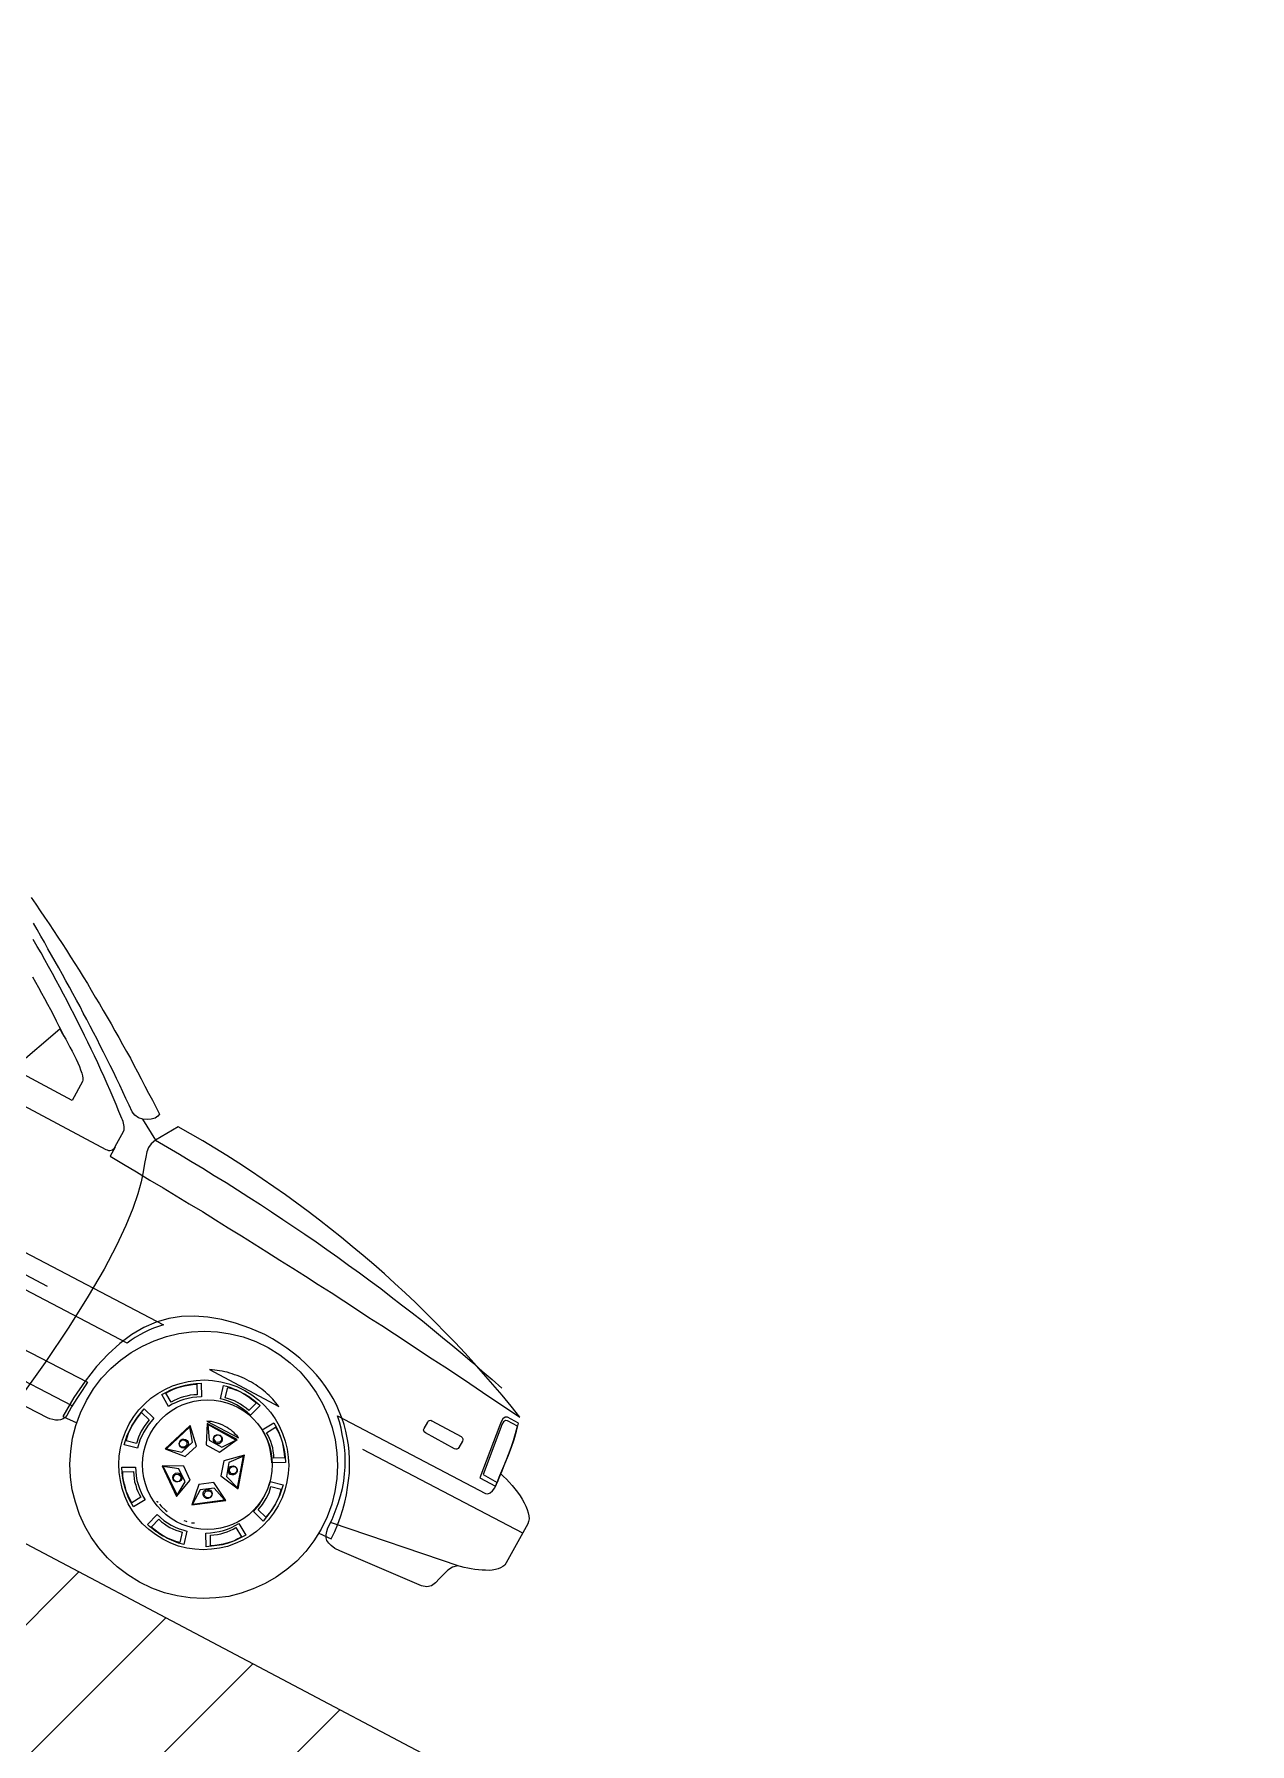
# Model space of a CAD drawing. Header units: centimetres. Extents: x -38353 to 28366, y -42745 to 17597.
# Drawn here: x -3795.8 to -3472.5, y 582.8 to 1037.7 of the extents above; entities that cross this region are included whole.
import ezdxf

# ---------------------------------------------------------------- set-up
doc = ezdxf.new("R2010")
doc.units = ezdxf.units.CM
doc.header["$LTSCALE"] = 500
for name, color, linetype, lineweight in [('0-1', 250, 'Continuous', 9), ('A-DETL-GENF-3', 55, 'Continuous', 9), ('A-DETL-THIN', 151, 'Continuous', 9), ('araba19_dwg-1', 250, 'Continuous', 9)]:
    doc.layers.add(name, color=color, linetype=linetype, lineweight=lineweight)

# ---------------------------------------------------------------- blocks, each defined once
blk = doc.blocks.new('araba19_dwg-2923914-C vaziyet')
at = {"layer": '0-1'}
for p, q in [((-3927.2, 4386.67), (-3835.38, 4373.41)), ((-4004.92, 4372.01), (-3818.66, 4345.6)), ((-3741.89, 4360.4), (-3694.36, 4353.65)), ((-3707.3, 4339.67), (-3743.1, 4339.2))]:
    blk.add_line(p, q, dxfattribs=at)
at = {"layer": '0-1', "flags": 128}
for points in [[(-4021.32, 4441.51), (-3832.84, 4412.9), (-3832.41, 4412.89), (-3832.05, 4412.9), (-3831.68, 4412.97), (-3831.41, 4413.17), (-3831.13, 4413.37), (-3830.97, 4413.65), (-3830.8, 4413.99), (-3830.74, 4414.41), (-3830.02, 4418.97), (-3830.01, 4419.45), (-3830.12, 4419.89), (-3830.25, 4420.27), (-3830.44, 4420.66), (-3830.68, 4421.06), (-3830.93, 4421.4), (-3831.25, 4421.75), (-3831.57, 4422.04), (-3832.92, 4423.57), (-3834.22, 4425.03), (-3835.57, 4426.56), (-3836.93, 4428.03), (-3838.29, 4429.5), (-3839.71, 4430.98), (-3841.14, 4432.4), (-3842.5, 4433.87), (-3843.92, 4435.35), (-3845.35, 4436.76), (-3846.84, 4438.19), (-3848.27, 4439.61), (-3849.76, 4441.04), (-3851.24, 4442.47), (-3852.73, 4443.9), (-3854.22, 4445.32), (-3855.71, 4446.69), (-3857.2, 4448.12), (-3858.76, 4449.5), (-3860.25, 4450.87), (-3861.8, 4452.3), (-3863.36, 4453.68), (-3864.91, 4455.06), (-3866.47, 4456.43), (-3868.03, 4457.75), (-3869.65, 4459.14)], [(-3866.48, 4449.71), (-3865.24, 4448.63), (-3864.01, 4447.54), (-3862.78, 4446.39), (-3861.55, 4445.3), (-3860.32, 4444.15), (-3859.09, 4443.07), (-3857.86, 4441.92), (-3856.7, 4440.78), (-3855.53, 4439.64), (-3854.31, 4438.49), (-3853.46, 4437.64)], [(-3873.9, 4469.45), (-3872.14, 4468.23), (-3870.45, 4466.95), (-3868.75, 4465.73), (-3867.06, 4464.46), (-3865.36, 4463.18), (-3863.67, 4461.9), (-3862.04, 4460.64), (-3860.35, 4459.36), (-3858.72, 4458.09), (-3857.09, 4456.77), (-3855.4, 4455.49), (-3853.78, 4454.16), (-3852.15, 4452.84), (-3850.59, 4451.52), (-3848.97, 4450.19), (-3847.34, 4448.86), (-3845.78, 4447.55), (-3844.16, 4446.16), (-3842.6, 4444.84), (-3841.04, 4443.47), (-3839.49, 4442.09), (-3837.93, 4440.71), (-3836.32, 4439.32), (-3834.76, 4437.95), (-3833.27, 4436.52), (-3831.72, 4435.14), (-3830.17, 4433.7), (-3828.62, 4432.27), (-3827.08, 4430.83), (-3825.53, 4429.4), (-3824.04, 4427.97), (-3822.5, 4426.53), (-3822.72, 4425.83), (-3823.24, 4425.12), (-3824.12, 4424.53), (-3825.1, 4424.06), (-3826.23, 4423.74), (-3827.44, 4423.74), (-3828.55, 4424.02), (-3829.55, 4424.65), (-3830.92, 4426.06), (-3832.29, 4427.47), (-3833.66, 4428.88), (-3835.04, 4430.23), (-3836.41, 4431.65), (-3837.79, 4433), (-3839.16, 4434.35), (-3840.6, 4435.71), (-3841.98, 4437.06), (-3843.41, 4438.42), (-3844.79, 4439.77), (-3846.23, 4441.13), (-3847.67, 4442.43), (-3849.11, 4443.79), (-3850.56, 4445.09), (-3851.94, 4446.44), (-3853.44, 4447.75), (-3854.89, 4449.06), (-3856.33, 4450.36), (-3857.78, 4451.66), (-3859.22, 4452.96), (-3860.67, 4454.26), (-3862.17, 4455.57), (-3863.63, 4456.81), (-3865.13, 4458.12), (-3866.58, 4459.42), (-3868.03, 4460.66), (-3869.54, 4461.97), (-3870.98, 4463.27)], [(-3862.7, 4425.79), (-3855.07, 4439.09), (-3854.31, 4438.43), (-3853.51, 4437.71), (-3852.65, 4436.98), (-3851.73, 4436.18), (-3850.88, 4435.39), (-3849.97, 4434.59), (-3849.12, 4433.74), (-3848.28, 4432.89), (-3847.54, 4432.12), (-3846.81, 4431.34), (-3846.19, 4430.59), (-3845.63, 4429.9), (-3845.17, 4429.29), (-3844.88, 4428.76), (-3844.71, 4428.25), (-3844.65, 4427.88), (-3845.6, 4422.2), (-3922.19, 4433.97)], [(-3826.3, 4423.69), (-3821.21, 4419.56), (-3821.93, 4418.33), (-3822.28, 4417.17), (-3822.35, 4415.91), (-3822.13, 4414.48), (-3821.84, 4412.75), (-3821.49, 4410.58), (-3821.09, 4407.91), (-3820.84, 4404.61), (-3820.84, 4400.49), (-3821.06, 4395.61), (-3821.62, 4389.7), (-3822.64, 4382.7), (-3824.2, 4374.51), (-3826.31, 4365.01), (-3829.18, 4354.04), (-3832.75, 4341.6)], [(-3816.66, 4425.01), (-3821.14, 4419.61), (-3817.55, 4418.91), (-3813.96, 4418.2), (-3810.43, 4417.5), (-3806.84, 4416.74), (-3803.32, 4415.98), (-3799.73, 4415.22), (-3796.22, 4414.4), (-3792.7, 4413.59), (-3789.19, 4412.77), (-3785.74, 4411.91), (-3782.24, 4411.03), (-3778.79, 4410.17), (-3775.35, 4409.24), (-3771.91, 4408.32), (-3768.48, 4407.34), (-3765.04, 4406.41), (-3761.68, 4405.37), (-3758.25, 4404.39), (-3754.89, 4403.36), (-3751.53, 4402.32), (-3748.17, 4401.23), (-3744.88, 4400.14), (-3741.53, 4399.05), (-3738.24, 4397.9), (-3734.96, 4396.76), (-3731.68, 4395.55), (-3728.4, 4394.35), (-3725.18, 4393.15), (-3721.98, 4391.9), (-3718.77, 4390.64), (-3715.56, 4389.39), (-3712.36, 4388.08)], [(-3830.64, 4414.27), (-3831.1, 4411.55), (-3827.09, 4410.79), (-3823.09, 4409.96), (-3819.03, 4409.13), (-3815.04, 4408.3), (-3811.1, 4407.49), (-3807.1, 4406.66), (-3803.1, 4405.84), (-3799.11, 4404.95), (-3795.18, 4404.08), (-3791.18, 4403.25), (-3787.26, 4402.32), (-3783.33, 4401.44), (-3779.34, 4400.56), (-3775.41, 4399.68), (-3771.49, 4398.75), (-3767.57, 4397.81), (-3763.64, 4396.94), (-3759.72, 4396.01), (-3755.79, 4395.07), (-3751.94, 4394.08), (-3748.02, 4393.15), (-3744.1, 4392.21), (-3740.18, 4391.22), (-3736.32, 4390.29), (-3732.41, 4389.3), (-3728.55, 4388.37), (-3724.63, 4387.38), (-3720.78, 4386.39), (-3716.87, 4385.4), (-3713.01, 4384.41), (-3709.1, 4383.42), (-3705.24, 4382.43)], [(-4018.47, 4404.99), (-3802.83, 4374), (-3803.93, 4373.13), (-3805.02, 4372.26), (-3806.01, 4371.32), (-3806.94, 4370.36), (-3807.87, 4369.35), (-3808.75, 4368.32), (-3809.57, 4367.29), (-3810.33, 4366.19), (-4008.93, 4394.82)], [(-3991.11, 4377.03), (-3816.75, 4352.89), (-3817.43, 4350.33), (-3818.04, 4347.81), (-3818.59, 4345.23), (-3819.03, 4342.63), (-3819.25, 4341.99), (-3819.62, 4341.5), (-3820.17, 4341.04), (-3820.76, 4340.76), (-3821.46, 4340.5), (-3822.14, 4340.42), (-3822.94, 4340.35), (-3823.66, 4340.4), (-4002.9, 4365.12)], [(-3745.41, 4335.51), (-3741.75, 4335.18), (-3741.55, 4337.33), (-3741.43, 4339.44), (-3741.43, 4341.5), (-3741.5, 4343.57), (-3741.62, 4345.58), (-3741.88, 4347.56), (-3742.21, 4349.48), (-3742.6, 4351.36), (-3743.05, 4353.24), (-3743.63, 4355.08), (-3744.28, 4356.87), (-3745, 4358.55), (-3745.79, 4360.24), (-3746.7, 4361.89), (-3747.62, 4363.47), (-3748.67, 4364.96), (-3749.85, 4366.46), (-3751.04, 4367.85), (-3752.35, 4369.25), (-3753.73, 4370.54), (-3755.2, 4371.73), (-3756.72, 4372.92), (-3758.32, 4374), (-3760.04, 4375.04), (-3761.85, 4375.97), (-3763.66, 4376.83), (-3765.66, 4377.67), (-3767.67, 4378.39), (-3769.76, 4379.06), (-3771.97, 4379.62), (-3774.2, 4380.13), (-3776.56, 4380.53), (-3780.83, 4380.79), (-3784.89, 4380.78), (-3788.69, 4380.48), (-3792.35, 4379.86), (-3795.76, 4378.91), (-3799.03, 4377.69), (-3802.06, 4376.01), (-3804.83, 4373.99), (-3807.48, 4371.59), (-3809.9, 4368.73), (-3812.07, 4365.48), (-3814.06, 4361.77), (-3815.88, 4357.61), (-3817.47, 4352.94), (-3818.82, 4347.81), (-3819.96, 4342.1), (-3815.88, 4341.74)], [(-3788.44, 4328.97), (-3788.67, 4329.06), (-3788.78, 4329.14)], [(-3787.88, 4328.64), (-3787.32, 4328.32), (-3785.9, 4327.69), (-3785.32, 4327.48)], [(-3779.44, 4326.69), (-3779.63, 4326.65), (-3780.23, 4326.68)], [(-3777.47, 4326.95), (-3778.1, 4326.79), (-3778.16, 4326.8)]]:
    blk.add_lwpolyline(points, dxfattribs=at)
for points in [[(-3705.07, 4380.77), (-3708.32, 4381.31), (-3708.95, 4381.1), (-3709.34, 4380.49), (-3709.53, 4379.61), (-3709.61, 4378.65), (-3709.92, 4363.68), (-3705.24, 4362.93), (-3705.1, 4365.15), (-3704.96, 4367.37), (-3704.87, 4369.66), (-3704.78, 4371.89), (-3704.7, 4374.12), (-3704.75, 4376.31), (-3704.84, 4378.56)], [(-3774.57, 4377.58), (-3770.99, 4376.81), (-3767.64, 4375.72), (-3764.4, 4374.28), (-3761.37, 4372.56), (-3758.51, 4370.57), (-3755.94, 4368.32), (-3753.57, 4365.86), (-3751.42, 4363.18), (-3749.52, 4360.36), (-3747.97, 4357.29), (-3746.68, 4354.13), (-3745.71, 4350.78), (-3745.05, 4347.41), (-3744.71, 4343.91), (-3744.75, 4340.35), (-3745.16, 4336.71), (-3745.92, 4333.13), (-3747.02, 4329.78), (-3748.46, 4326.53), (-3750.17, 4323.51), (-3752.16, 4320.65), (-3754.41, 4318.07), (-3756.88, 4315.71), (-3759.55, 4313.56), (-3762.37, 4311.66), (-3765.45, 4310.11), (-3768.6, 4308.82), (-3771.95, 4307.85), (-3775.32, 4307.19), (-3778.82, 4306.85), (-3782.39, 4306.89), (-3786.02, 4307.3), (-3789.61, 4308.06), (-3792.96, 4309.16), (-3796.2, 4310.6), (-3799.22, 4312.31), (-3802.08, 4314.3), (-3804.66, 4316.55), (-3807.03, 4319.02), (-3809.18, 4321.69), (-3811.07, 4324.51), (-3812.62, 4327.58), (-3813.92, 4330.74), (-3814.89, 4334.09), (-3815.55, 4337.46), (-3815.89, 4340.96), (-3815.85, 4344.53), (-3815.44, 4348.16), (-3814.68, 4351.74), (-3813.58, 4355.1), (-3812.14, 4358.34), (-3810.43, 4361.36), (-3808.44, 4364.22), (-3806.18, 4366.8), (-3803.72, 4369.16), (-3801.04, 4371.32), (-3798.23, 4373.21), (-3795.15, 4374.76), (-3791.99, 4376.06), (-3788.65, 4377.02), (-3785.28, 4377.68), (-3781.78, 4378.02), (-3778.21, 4377.98)], [(-3705.07, 4379.93), (-3708.02, 4380.42), (-3708.59, 4380.26), (-3708.91, 4379.76), (-3709.09, 4378.94), (-3709.15, 4378.1), (-3709.4, 4364.75), (-3705.2, 4364.02), (-3705.1, 4366), (-3704.98, 4368.04), (-3704.87, 4370.03), (-3704.82, 4372.02), (-3704.78, 4374.01), (-3704.79, 4376.01), (-3704.87, 4377.96)], [(-3726.98, 4373.73), (-3718.22, 4372.33), (-3717.89, 4372.16), (-3717.67, 4371.95), (-3717.53, 4371.69), (-3717.53, 4371.32), (-3717.87, 4369.38), (-3717.98, 4369.03), (-3718.19, 4368.82), (-3718.45, 4368.67), (-3718.82, 4368.67), (-3727.57, 4370.12), (-3727.92, 4370.23), (-3728.13, 4370.45), (-3728.27, 4370.71), (-3728.28, 4371.07), (-3727.94, 4373.02), (-3727.82, 4373.37), (-3727.61, 4373.58), (-3727.35, 4373.73)], [(-3766.65, 4363.76), (-3767.21, 4364.09), (-3767.71, 4364.4), (-3768.27, 4364.73), (-3768.83, 4365.05), (-3769.4, 4365.31), (-3770.02, 4365.59), (-3770.59, 4365.85), (-3771.22, 4366.13), (-3771.79, 4366.33), (-3772.43, 4366.54), (-3773.06, 4366.76), (-3773.71, 4366.91), (-3774.35, 4367.07), (-3774.99, 4367.22), (-3775.64, 4367.37), (-3776.29, 4367.47), (-3777, 4367.57), (-3777.71, 4367.68), (-3778.43, 4367.72), (-3779.09, 4367.76), (-3779.81, 4367.8), (-3780.54, 4367.79), (-3781.21, 4367.76), (-3781.88, 4367.74), (-3782.61, 4367.73), (-3783.29, 4367.64), (-3783.97, 4367.56), (-3784.65, 4367.42), (-3785.27, 4367.32), (-3785.96, 4367.18), (-3786.65, 4367.04), (-3787.28, 4366.83)], [(-3776.63, 4364.73), (-3774.4, 4364.23), (-3772.26, 4363.55), (-3770.21, 4362.65), (-3768.24, 4361.57), (-3766.49, 4360.29), (-3764.82, 4358.89), (-3763.3, 4357.28), (-3761.96, 4355.63), (-3760.78, 4353.76), (-3759.79, 4351.86), (-3758.94, 4349.8), (-3758.33, 4347.71), (-3757.92, 4345.54), (-3757.7, 4343.32), (-3757.72, 4341.08), (-3758, 4338.76), (-3758.51, 4336.53), (-3759.18, 4334.39), (-3760.09, 4332.35), (-3761.16, 4330.38), (-3762.45, 4328.63), (-3763.84, 4326.96), (-3765.45, 4325.44), (-3767.1, 4324.1), (-3768.97, 4322.92), (-3770.87, 4321.93), (-3772.93, 4321.07), (-3775.02, 4320.47), (-3777.2, 4320.06), (-3779.41, 4319.84), (-3781.65, 4319.86), (-3783.97, 4320.14), (-3786.2, 4320.65), (-3788.34, 4321.32), (-3790.39, 4322.23), (-3792.35, 4323.3), (-3794.1, 4324.58), (-3795.78, 4325.98), (-3797.3, 4327.59), (-3798.63, 4329.3), (-3799.82, 4331.11), (-3800.81, 4333.01), (-3801.66, 4335.07), (-3802.27, 4337.16), (-3802.68, 4339.34), (-3802.9, 4341.55), (-3802.87, 4343.79), (-3802.6, 4346.11), (-3802.09, 4348.34), (-3801.42, 4350.48), (-3800.51, 4352.53), (-3799.44, 4354.49), (-3798.15, 4356.24), (-3796.76, 4357.92), (-3795.14, 4359.44), (-3793.44, 4360.76), (-3791.63, 4361.95), (-3789.73, 4362.95), (-3787.66, 4363.8), (-3785.58, 4364.4), (-3783.4, 4364.81), (-3781.18, 4365.03), (-3778.95, 4365.01)], [(-3797.05, 4356.32), (-3796.11, 4357.4), (-3795.18, 4358.35), (-3794.14, 4359.23), (-3793.06, 4360.04), (-3791.98, 4360.79), (-3790.79, 4361.47), (-3789.48, 4362.12), (-3788.18, 4362.72), (-3786.92, 4359.33), (-3788.03, 4358.82), (-3789.07, 4358.31), (-3790.12, 4357.73), (-3791.06, 4357.09), (-3791.96, 4356.37), (-3792.79, 4355.64), (-3793.57, 4354.85), (-3794.3, 4353.98)], [(-3782.35, 4364.11), (-3781.61, 4364.19), (-3780.94, 4364.21), (-3780.21, 4364.23), (-3779.55, 4364.19), (-3778.89, 4364.15), (-3778.17, 4364.11), (-3777.52, 4364.01), (-3776.87, 4363.92), (-3776.15, 4363.82), (-3775.51, 4363.66), (-3774.87, 4363.51), (-3774.17, 4363.29), (-3773.47, 4363.12), (-3772.84, 4362.85), (-3772.15, 4362.63), (-3771.46, 4362.35), (-3772.97, 4359.05), (-3774.06, 4359.51), (-3775.22, 4359.87), (-3776.33, 4360.15), (-3777.44, 4360.37), (-3778.63, 4360.54), (-3779.71, 4360.58), (-3780.87, 4360.57), (-3781.97, 4360.48)], [(-3781.15, 4364), (-3780.05, 4364.08), (-3778.97, 4364.04), (-3777.94, 4364.02), (-3776.87, 4363.86), (-3775.82, 4363.65), (-3774.76, 4363.37), (-3773.73, 4362.98), (-3772.64, 4362.58), (-3773.8, 4360.02), (-3774.66, 4360.39), (-3775.59, 4360.65), (-3776.46, 4360.89), (-3777.34, 4361.08), (-3778.23, 4361.21), (-3779.14, 4361.22), (-3779.98, 4361.22), (-3780.84, 4361.17)], [(-3751.1, 4366.59), (-3707.15, 4360.24), (-3706.47, 4360.33), (-3705.98, 4360.8), (-3705.57, 4361.53), (-3705.31, 4362.46), (-3705.15, 4363.52), (-3705.12, 4364.61), (-3705.03, 4365.63), (-3705.02, 4366.53), (-3704.11, 4366.1), (-3703.15, 4365.66), (-3702.13, 4365.14), (-3701.13, 4364.58), (-3700.18, 4364.01), (-3699.18, 4363.38), (-3698.25, 4362.7), (-3697.38, 4362.03), (-3696.57, 4361.31), (-3695.83, 4360.59), (-3695.2, 4359.9), (-3694.65, 4359.15), (-3694.27, 4358.43), (-3693.95, 4357.71), (-3693.81, 4357.03), (-3693.84, 4356.37), (-3695.8, 4344.6), (-3695.95, 4343.96), (-3696.28, 4343.4), (-3696.72, 4342.86), (-3697.27, 4342.39), (-3697.87, 4341.99), (-3698.6, 4341.56), (-3699.38, 4341.24), (-3700.27, 4340.95), (-3701.16, 4340.66), (-3702.1, 4340.43), (-3703.04, 4340.2), (-3704.03, 4340.05), (-3704.96, 4339.94), (-3705.95, 4339.78), (-3706.87, 4339.67), (-3707.73, 4339.61), (-3708.88, 4338.81), (-3709.78, 4337.61), (-3710.47, 4336.2), (-3711.1, 4334.78), (-3711.72, 4333.41), (-3712.5, 4332.26), (-3713.57, 4331.56), (-3714.99, 4331.35), (-3738.51, 4332.9), (-3739.99, 4333.11), (-3741.15, 4333.46), (-3742, 4333.83), (-3742.72, 4334.36), (-3743.17, 4334.97), (-3743.42, 4335.73), (-3743.54, 4336.59), (-3743.57, 4337.63), (-3743.28, 4340.07), (-3743.18, 4342.42), (-3743.15, 4344.65), (-3743.27, 4346.73), (-3743.45, 4348.82), (-3743.72, 4350.73), (-3744.17, 4352.62), (-3744.64, 4354.38), (-3745.24, 4356.1), (-3745.85, 4357.76), (-3746.59, 4359.33), (-3747.39, 4360.9), (-3748.27, 4362.36), (-3749.14, 4363.82), (-3750.09, 4365.23)], [(-3796.16, 4357.04), (-3795.43, 4357.9), (-3794.71, 4358.65), (-3793.88, 4359.37), (-3793.07, 4359.98), (-3792.13, 4360.57), (-3791.21, 4361.1), (-3790.22, 4361.63), (-3789.19, 4362.08), (-3788.18, 4359.45), (-3789.02, 4359.09), (-3789.87, 4358.67), (-3790.66, 4358.18), (-3791.4, 4357.68), (-3792.14, 4357.18), (-3792.78, 4356.55), (-3793.42, 4355.91), (-3793.99, 4355.27)], [(-3766.41, 4359.19), (-3765.34, 4358.24), (-3764.39, 4357.26), (-3763.5, 4356.28), (-3762.69, 4355.19), (-3761.89, 4354.05), (-3761.22, 4352.86), (-3760.61, 4351.62), (-3760.02, 4350.26), (-3763.41, 4349), (-3763.92, 4350.1), (-3764.43, 4351.15), (-3765.01, 4352.2), (-3765.66, 4353.14), (-3766.32, 4354.03), (-3767.1, 4354.87), (-3767.9, 4355.65), (-3768.7, 4356.37)], [(-3765.63, 4358.29), (-3764.83, 4357.56), (-3764.04, 4356.78), (-3763.36, 4356.02), (-3762.7, 4355.13), (-3762.16, 4354.27), (-3761.63, 4353.34), (-3761.11, 4352.36), (-3760.65, 4351.32), (-3763.28, 4350.31), (-3763.65, 4351.15), (-3764.07, 4352), (-3764.5, 4352.79), (-3764.99, 4353.53), (-3765.56, 4354.22), (-3766.13, 4354.85), (-3766.77, 4355.48), (-3767.41, 4356.06)], [(-3774.02, 4352.3), (-3774.52, 4352.62), (-3775.02, 4352.87), (-3775.53, 4353.13), (-3776.04, 4353.38), (-3776.61, 4353.59), (-3777.2, 4353.73), (-3777.78, 4353.88), (-3778.38, 4353.97), (-3779.03, 4354.06), (-3779.69, 4354.1), (-3780.29, 4354.12), (-3780.9, 4354.09), (-3781.57, 4354.07), (-3782.19, 4353.98), (-3782.76, 4353.82), (-3783.39, 4353.67)], [(-3801.98, 4340.39), (-3802.12, 4343.13), (-3801.79, 4345.81), (-3801.16, 4348.5), (-3800.22, 4351.21), (-3796.93, 4349.7), (-3797.74, 4347.46), (-3798.3, 4345.24), (-3798.51, 4342.97), (-3798.42, 4340.72)], [(-3801.86, 4341.58), (-3801.98, 4343.72), (-3801.73, 4345.8), (-3801.24, 4347.91), (-3800.51, 4350.04), (-3797.95, 4348.88), (-3798.58, 4347.1), (-3798.95, 4345.34), (-3799.15, 4343.61), (-3799.04, 4341.84)], [(-3791.36, 4343.02), (-3785.69, 4342.86), (-3783.76, 4346.51), (-3787.22, 4351.07)], [(-3791.03, 4343.15), (-3786.91, 4343.64), (-3785.13, 4347.08), (-3787.14, 4350.76)], [(-3783.1, 4353.14), (-3781.47, 4347.69), (-3777.45, 4347.05), (-3774.16, 4351.72)], [(-3782.89, 4352.93), (-3781.14, 4349.1), (-3777.36, 4348.49), (-3774.43, 4351.51)], [(-3778.83, 4351.31), (-3778.37, 4351.12), (-3778.05, 4350.83), (-3777.87, 4350.38), (-3777.82, 4349.89), (-3778.01, 4349.43), (-3778.3, 4349.11), (-3778.69, 4348.92), (-3779.18, 4348.87), (-3779.64, 4349.06), (-3780.02, 4349.36), (-3780.19, 4349.81), (-3780.24, 4350.3), (-3780.06, 4350.76), (-3779.71, 4351.07), (-3779.32, 4351.26)], [(-3778.9, 4351.19), (-3778.55, 4351.08), (-3778.29, 4350.8), (-3778.11, 4350.41), (-3778.1, 4350.05), (-3778.21, 4349.7), (-3778.49, 4349.44), (-3778.88, 4349.25), (-3779.25, 4349.25), (-3779.58, 4349.42), (-3779.91, 4349.71), (-3780.1, 4350.04), (-3780.11, 4350.4), (-3779.94, 4350.74), (-3779.66, 4351), (-3779.33, 4351.2)], [(-3788.24, 4346.56), (-3787.94, 4346.94), (-3787.55, 4347.13), (-3787.12, 4347.18), (-3786.65, 4347.06), (-3786.27, 4346.76), (-3786.03, 4346.36), (-3785.98, 4345.87), (-3786.1, 4345.4), (-3786.4, 4345.02), (-3786.79, 4344.83), (-3787.29, 4344.79), (-3787.75, 4344.91), (-3788.13, 4345.21), (-3788.32, 4345.6), (-3788.37, 4346.09)], [(-3788.2, 4346.37), (-3787.97, 4346.7), (-3787.58, 4346.89), (-3787.21, 4346.95), (-3786.86, 4346.84), (-3786.59, 4346.62), (-3786.41, 4346.23), (-3786.34, 4345.86), (-3786.45, 4345.51), (-3786.68, 4345.18), (-3787.07, 4345), (-3787.45, 4344.93), (-3787.79, 4345.04), (-3788.12, 4345.27), (-3788.25, 4345.65), (-3788.32, 4346.03)], [(-3770.94, 4348.46), (-3775.65, 4345.21), (-3775.03, 4341.18), (-3769.59, 4339.48)], [(-3771.11, 4348.12), (-3774.19, 4345.3), (-3773.59, 4341.52), (-3769.8, 4339.69)], [(-3771.38, 4343.8), (-3771.39, 4343.32), (-3771.58, 4342.86), (-3771.93, 4342.55), (-3772.37, 4342.37), (-3772.86, 4342.38), (-3773.31, 4342.63), (-3773.62, 4342.98), (-3773.8, 4343.43), (-3773.78, 4343.91), (-3773.54, 4344.36), (-3773.2, 4344.61), (-3772.75, 4344.79), (-3772.27, 4344.78), (-3771.81, 4344.59), (-3771.56, 4344.25)], [(-3771.49, 4343.88), (-3771.55, 4343.46), (-3771.66, 4343.12), (-3771.94, 4342.85), (-3772.32, 4342.73), (-3772.69, 4342.72), (-3773.03, 4342.89), (-3773.29, 4343.17), (-3773.41, 4343.55), (-3773.41, 4343.98), (-3773.24, 4344.31), (-3772.96, 4344.58), (-3772.64, 4344.71), (-3772.22, 4344.71), (-3771.88, 4344.54), (-3771.61, 4344.26)], [(-3758.63, 4344.43), (-3758.54, 4341.69), (-3758.81, 4339), (-3759.45, 4336.31), (-3760.39, 4333.6), (-3763.68, 4335.11), (-3762.87, 4337.35), (-3762.36, 4339.64), (-3762.09, 4341.84), (-3762.19, 4344.1)], [(-3784.29, 4332.06), (-3782.36, 4337.41), (-3785.21, 4340.3), (-3790.62, 4338.49)], [(-3758.74, 4343.23), (-3758.63, 4341.1), (-3758.87, 4339.01), (-3759.36, 4336.9), (-3760.1, 4334.77), (-3762.64, 4335.99), (-3762.03, 4337.72), (-3761.65, 4339.48), (-3761.46, 4341.21), (-3761.57, 4342.98)], [(-3794.2, 4325.63), (-3795.27, 4326.57), (-3796.22, 4327.5), (-3797.1, 4328.53), (-3797.91, 4329.62), (-3798.71, 4330.77), (-3799.39, 4331.96), (-3800.06, 4333.2), (-3800.65, 4334.56), (-3797.19, 4335.81), (-3796.75, 4334.72), (-3796.23, 4333.68), (-3795.66, 4332.62), (-3795.01, 4331.68), (-3794.29, 4330.79), (-3793.57, 4329.96), (-3792.77, 4329.17), (-3791.91, 4328.44)], [(-3784.3, 4332.42), (-3783.47, 4336.48), (-3786.16, 4339.23), (-3790.33, 4338.45)], [(-3786.67, 4336.1), (-3786.92, 4336.5), (-3787.03, 4336.94), (-3786.91, 4337.4), (-3786.67, 4337.79), (-3786.27, 4338.04), (-3785.77, 4338.15), (-3785.3, 4338.08), (-3784.91, 4337.78), (-3784.67, 4337.38), (-3784.55, 4336.94), (-3784.62, 4336.47), (-3784.92, 4336.09), (-3785.32, 4335.84), (-3785.82, 4335.73), (-3786.29, 4335.8)], [(-3786.5, 4336.07), (-3786.69, 4336.4), (-3786.75, 4336.84), (-3786.7, 4337.19), (-3786.52, 4337.53), (-3786.19, 4337.72), (-3785.82, 4337.79), (-3785.41, 4337.67), (-3785.09, 4337.44), (-3784.89, 4337.11), (-3784.82, 4336.74), (-3784.88, 4336.38), (-3785.1, 4336.05), (-3785.44, 4335.86), (-3785.81, 4335.79), (-3786.16, 4335.84)], [(-3771.63, 4335.42), (-3776.16, 4338.87), (-3779.81, 4337.04), (-3779.74, 4331.33)], [(-3771.99, 4335.47), (-3775.63, 4337.52), (-3779.02, 4335.83), (-3779.63, 4331.62)], [(-3776.2, 4334.39), (-3776.64, 4334.27), (-3777.12, 4334.34), (-3777.51, 4334.52), (-3777.82, 4334.93), (-3778, 4335.38), (-3777.93, 4335.85), (-3777.69, 4336.24), (-3777.34, 4336.56), (-3776.84, 4336.66), (-3776.36, 4336.65), (-3775.97, 4336.42), (-3775.66, 4336.01), (-3775.55, 4335.57), (-3775.62, 4335.09), (-3775.85, 4334.7)], [(-3776.18, 4334.57), (-3776.56, 4334.44), (-3776.91, 4334.49), (-3777.25, 4334.67), (-3777.51, 4334.95), (-3777.58, 4335.32), (-3777.53, 4335.68), (-3777.36, 4336.01), (-3777.08, 4336.28), (-3776.7, 4336.4), (-3776.28, 4336.34), (-3775.94, 4336.17), (-3775.69, 4335.83), (-3775.62, 4335.46), (-3775.68, 4335.1), (-3775.84, 4334.82)], [(-3794.97, 4326.53), (-3795.78, 4327.25), (-3796.57, 4328.03), (-3797.24, 4328.8), (-3797.91, 4329.68), (-3798.5, 4330.55), (-3799.03, 4331.48), (-3799.56, 4332.46), (-3800.01, 4333.5), (-3797.32, 4334.5), (-3796.96, 4333.66), (-3796.54, 4332.81), (-3796.11, 4332.02), (-3795.55, 4331.28), (-3795.05, 4330.54), (-3794.48, 4329.91), (-3793.84, 4329.33), (-3793.19, 4328.75)], [(-3763.55, 4328.55), (-3764.49, 4327.48), (-3765.42, 4326.52), (-3766.46, 4325.58), (-3767.49, 4324.77), (-3768.63, 4324.02), (-3769.82, 4323.35), (-3771.12, 4322.69), (-3772.42, 4322.09), (-3773.69, 4325.48), (-3772.58, 4325.99), (-3771.54, 4326.5), (-3770.48, 4327.08), (-3769.54, 4327.73), (-3768.65, 4328.44), (-3767.82, 4329.17), (-3767.04, 4329.97), (-3766.3, 4330.83)], [(-3764.46, 4327.71), (-3765.18, 4326.91), (-3765.9, 4326.11), (-3766.72, 4325.44), (-3767.54, 4324.83), (-3768.42, 4324.23), (-3769.34, 4323.7), (-3770.38, 4323.19), (-3771.42, 4322.73), (-3772.36, 4325.41), (-3771.52, 4325.77), (-3770.67, 4326.2), (-3769.94, 4326.64), (-3769.2, 4327.13), (-3768.46, 4327.69), (-3767.83, 4328.27), (-3767.25, 4328.91), (-3766.67, 4329.55)], [(-3778.26, 4320.7), (-3778.93, 4320.62), (-3779.66, 4320.6), (-3780.33, 4320.58), (-3780.99, 4320.61), (-3781.71, 4320.66), (-3782.38, 4320.69), (-3783.03, 4320.79), (-3783.68, 4320.88), (-3784.39, 4320.99), (-3785.04, 4321.14), (-3785.68, 4321.3), (-3786.38, 4321.52), (-3787.08, 4321.68), (-3787.7, 4321.96), (-3788.4, 4322.18), (-3789.08, 4322.46), (-3787.57, 4325.81), (-3786.48, 4325.35), (-3785.33, 4324.94), (-3784.22, 4324.66), (-3783.1, 4324.43), (-3781.98, 4324.27), (-3780.83, 4324.23), (-3779.74, 4324.25), (-3778.64, 4324.33)], [(-3779.45, 4320.81), (-3780.55, 4320.73), (-3781.64, 4320.77), (-3782.66, 4320.8), (-3783.73, 4320.95), (-3784.73, 4321.16), (-3785.78, 4321.43), (-3786.81, 4321.83), (-3787.91, 4322.23), (-3786.75, 4324.78), (-3785.89, 4324.42), (-3784.96, 4324.16), (-3784.09, 4323.91), (-3783.21, 4323.72), (-3782.38, 4323.6), (-3781.47, 4323.59), (-3780.62, 4323.59), (-3779.77, 4323.65)]]:
    blk.add_lwpolyline(points, close=True, dxfattribs=at)
at = {"layer": '0-1'}
blk.add_circle((-3779.41, 4342.8), 17.27, dxfattribs=at)
blk.add_arc((-3870.62, 4116.75), 312.95, 58.0988, 80.0703, dxfattribs=at)

msp = doc.modelspace()

# ---------------------------------------------------------------- hatches: boundary and pattern name
at = {"layer": 'A-DETL-GENF-3'}
h = msp.add_hatch(dxfattribs=at)
h.set_pattern_fill('FP_13', color=256, angle=-19.4622, style=0, pattern_type=2)
h.set_pattern_definition([(44.9998, (-3531.306, -533.012), (-17.6776, 17.67773), [])])
h.paths.add_polyline_path([(-800.69, -2731.92), (-11.04, -497.34), (-105.33, -464.02), (-571.79, -1784.03), (-1326.08, -1517.48), (-1114.5, -918.76), (-1086.22, -928.76), (-1069.56, -881.62), (-805.56, -974.91), (-822.22, -1022.05), (-784.5, -1035.38), (-762.84, -974.09), (-2507.14, -357.7), (-2395.52, -41.84), (-2169.23, -121.81), (-2185.89, -168.95), (-2167.04, -175.61), (-2150.38, -128.47), (-1919.38, -210.1), (-1936.04, -257.24), (-1917.18, -263.91), (-1900.52, -216.76), (-1674.23, -296.73), (-1690.89, -343.87), (-1634.32, -363.86), (-1617.66, -316.72), (-1320.66, -421.67), (-1337.32, -468.82), (-1318.46, -475.48), (-1301.8, -428.34), (-1004.8, -533.29), (-1021.46, -580.43), (-964.89, -600.42), (-948.23, -553.28), (-688.94, -644.91), (-705.6, -692.05), (-667.89, -705.38), (-646.23, -644.09), (-2484.81, 5.62), (-3157.84, -1898.96), (-1484.14, -2490.41)], flags=0)
h.paths.add_polyline_path([(-845, -2557.17), (-1349.43, -2378.92), (-1284.46, -2195.06), (-1218.46, -2218.39), (-1211.79, -2199.53), (-1527.65, -2087.91), (-1331.07, -1531.62), (-1071.79, -1623.25), (-1088.45, -1670.39), (-1069.59, -1677.06), (-1052.93, -1629.91), (-821.93, -1711.54), (-838.59, -1758.69), (-819.73, -1765.35), (-803.07, -1718.21), (-576.78, -1798.17), (-821.41, -2490.41)], flags=0)
h.paths.add_polyline_path([(-1373, -2370.59), (-1599.29, -2290.63), (-1534.32, -2106.77), (-1308.03, -2186.73)], flags=0)
h.paths.add_polyline_path([(-1627.57, -2280.63), (-2231, -2067.39), (-1729.56, -648.39), (-1437.27, -751.67), (-1453.93, -798.82), (-1435.08, -805.48), (-1418.42, -758.34), (-1126.13, -861.62), (-1590.01, -2174.34)], flags=0)
h.paths.add_polyline_path([(-2259.29, -2057.4), (-2485.58, -1977.43), (-2420.61, -1793.57), (-2194.32, -1873.54)], flags=0)
h.paths.add_polyline_path([(-2509.15, -1969.1), (-3013.58, -1790.85), (-2745.37, -1031.85), (-2519.08, -1111.81), (-2535.74, -1158.95), (-2516.88, -1165.62), (-2500.22, -1118.47), (-2269.22, -1200.1), (-2285.88, -1247.25), (-2267.02, -1253.91), (-2250.36, -1206.77), (-1991.08, -1298.39), (-2187.66, -1854.68), (-2503.51, -1743.07), (-2510.18, -1761.92), (-2444.18, -1785.25), (-2469.98, -1858.26)], flags=0)
h.paths.add_polyline_path([(-1986.08, -1284.25), (-2740.37, -1017.7), (-2512.14, -371.84), (-2285.85, -451.81), (-2302.51, -498.95), (-2283.65, -505.61), (-2266.99, -458.47), (-2035.99, -540.1), (-2052.65, -587.24), (-2033.79, -593.91), (-2017.13, -546.76), (-1786.13, -628.4), (-1802.79, -675.54), (-1774.51, -685.53), (-1965.54, -1226.12)], flags=0)
h.paths.add_polyline_path([(-562.93, -408.38), (-529.61, -314.09), (-2368.19, 335.62), (-2408.18, 222.48), (-2313.89, 189.16), (-2278.91, 288.16), (-2052.62, 208.2), (-2080.94, 128.05), (-2062.08, 121.39), (-2033.76, 201.53), (-1802.76, 119.9), (-1831.08, 39.76), (-1812.22, 33.1), (-1783.9, 113.24), (-1557.62, 33.27), (-1585.94, -46.87), (-1529.37, -66.86), (-1501.05, 13.28), (-1204.04, -91.67), (-1232.36, -171.81), (-1213.51, -178.48), (-1185.19, -98.33), (-888.19, -203.29), (-916.51, -283.43), (-859.93, -303.42), (-831.61, -223.28), (-572.33, -314.9), (-600.65, -395.05)], flags=0)
h.paths.add_polyline_path([(-2520.9, -66.51), (-2494.25, 8.92), (-2846.73, 133.48), (-4544.88, 1030.53), (-4926.74, 1165.47), (-4953.39, 1090.05), (-4577.06, 957.06), (-2878.91, 60.01), (-2817.14, 38.18)], flags=0)
h.paths.add_polyline_path([(-2417.28, 226.72), (-2400.62, 273.87), (-2740.23, 393.87), (-3376.9, 730.2), (-3365.23, 763.22), (-3412.37, 779.88), (-3438.42, 706.15), (-2760.34, 347.95)], flags=0)

# ---------------------------------------------------------------- linework, layer by layer
at = {"layer": 'A-DETL-THIN'}
msp.add_line((-2846.73, 133.48), (-4544.88, 1030.53), dxfattribs=at)

# ---------------------------------------------------------------- block references
at = {"layer": 'araba19_dwg-1', "rotation": 340.5377947380724}
msp.add_blockref('araba19_dwg-2923914-C vaziyet', (-1633.26, -4696.79), dxfattribs=at)

doc.saveas('drawing.dxf')
